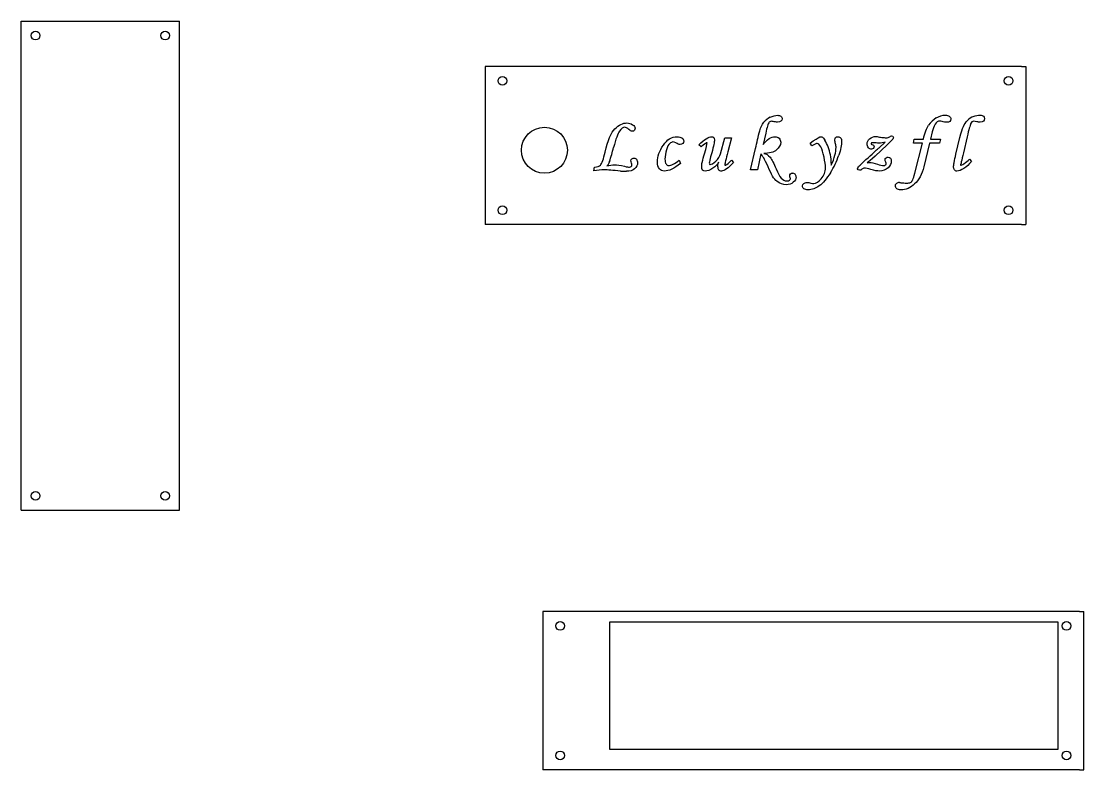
# Model space of a CAD drawing. Header units: millimetres. Extents: x 34 to 5984, y -3597 to 314.
# Drawn here: x 2716.3 to 3085.6, y -3108.4 to -2848.1 of the extents above; entities that cross this region are included whole.
import ezdxf

# ---------------------------------------------------------------- set-up
doc = ezdxf.new("R2010")
doc.units = ezdxf.units.MM

msp = doc.modelspace()

# ---------------------------------------------------------------- linework, layer by layer
for p, q in [((2716.259, -3018.094), (2716.259, -2848.094)), ((2716.259, -2848.094), (2771.259, -2848.094)), ((2771.259, -3018.094), (2771.259, -2848.094)), ((2879.011, -2863.825), (2877.511, -2863.825)), ((2877.511, -2863.825), (2877.511, -2918.825)), ((3064.011, -2863.825), (2879.011, -2863.825)), ((3064.011, -2863.825), (3065.511, -2863.825)), ((3065.511, -2863.825), (3065.511, -2918.825)), ((2879.011, -2918.825), (2877.511, -2918.825)), ((3064.011, -2918.825), (2879.011, -2918.825)), ((3064.011, -2918.825), (3065.511, -2918.825)), ((2716.259, -3018.094), (2771.259, -3018.094)), ((2899.125, -3053.359), (2897.625, -3053.359)), ((2897.625, -3053.359), (2897.625, -3108.359)), ((3084.125, -3053.359), (2899.125, -3053.359)), ((3084.125, -3053.359), (3085.625, -3053.359)), ((3085.625, -3108.359), (3085.625, -3053.359)), ((2899.125, -3108.359), (2897.625, -3108.359)), ((3084.125, -3108.359), (2899.125, -3108.359)), ((3084.125, -3108.359), (3085.625, -3108.359))]:
    msp.add_line(p, q)
at = {"color": 242, "true_color": 0xcd2027}
for p, q in [((2920.875, -3056.909), (3076.625, -3056.909)), ((2920.875, -3101.359), (2920.875, -3056.909)), ((3076.625, -3056.909), (3076.625, -3101.359)), ((3076.625, -3101.359), (2920.875, -3101.359))]:
    msp.add_line(p, q, dxfattribs=at)
at = {"color": 1, "lineweight": 25}
for points in [[(2973.387, -2894.151), (2972.206, -2899.781), (2969.773, -2899.781), (2971.511, -2892.345, -0.0031204), (2972.97, -2886.16)], [(2997.849, -2897.487, 0.0498004), (2997.571, -2894.568, 0.038632), (2996.737, -2891.719, 0.0472897), (2995.625, -2889.495)], [(3014.528, -2892.067), (3016.613, -2890.121, -0.0784466), (3014.458, -2890.468)], [(3040.519, -2897.279, -0.0108159), (3041.214, -2894.36), (3042.604, -2888.522)], [(3043.994, -2897.626, 0.0230032), (3045.87, -2896.097), (3046.634, -2896.862)], [(2985.618, -2902.282, 0.1653257), (2985.271, -2901.24, 0.2044553), (2984.437, -2900.892)]]:
    msp.add_lwpolyline(points, format="xyb", dxfattribs=at)
for points in [[(2975.055, -2887.063), (2974.152, -2890.955)], [(3032.944, -2886.577), (3032.319, -2889.078), (3035.793, -2889.078), (3035.515, -2890.538), (3032.041, -2890.538), (3030.025, -2898.738)], [(3045.106, -2888.244), (3043.785, -2893.804)], [(2952.678, -2891.719), (2951.774, -2891.024)], [(2959.349, -2894.151), (2960.809, -2888.592), (2963.171, -2888.592), (2961.921, -2893.457)], [(2991.108, -2891.441), (2990.483, -2890.468), (2991.595, -2889.704)], [(3019.254, -2889.078), (3017.238, -2891.094), (3013.138, -2894.985)], [(3026.898, -2900.962), (3029.608, -2890.538), (3026.481, -2890.538), (3026.689, -2889.078), (3029.886, -2889.078)], [(2915.359, -2900.058), (2915.568, -2898.877)], [(2945.033, -2896.445), (2945.45, -2897.557)], [(2963.171, -2896.445), (2963.866, -2897.209)]]:
    msp.add_lwpolyline(points, dxfattribs=at)
at = {"color": 1}
for centre, radius in [((2721.259, -2853.094), 1.5), ((2766.259, -2853.094), 1.5), ((2883.511, -2868.825), 1.5), ((3059.511, -2868.825), 1.5), ((2898.132, -2892.937), 8), ((2883.511, -2913.825), 1.5), ((3059.511, -2913.825), 1.5), ((2721.259, -3013.094), 1.5), ((2766.259, -3013.094), 1.5), ((2903.625, -3058.359), 1.5), ((3079.625, -3058.359), 1.5), ((2903.625, -3103.359), 1.5), ((3079.625, -3103.359), 1.5)]:
    msp.add_circle(centre, radius, dxfattribs=at)
at = {"color": 1, "lineweight": 25}
for centre, radius, start, end in [((2979.407, -2887.288), 6.469, 115.19192, 141.27573), ((3038.544, -2888.8), 8.244, 120.70659, 146.19711), ((3049.722, -2887.177), 6.441, 112.47388, 134.90625), ((3021.764, -2834.421), 54.424, 261.99018, 263.75979), ((2847.941, -2873.42), 76.518, 342.16012, 345.94913), ((3012.294, -2899.401), 9.072, 82.89369, 90.37338), ((2457.926, -2760.558), 513.544, 344.56807, 344.92169), ((2968.423, -2882.954), 34.153, 328.59012, 339.87123), ((2960.083, -2898.748), 1.707, 179.6598, 217.21011), ((2926.424, -2874.745), 25.522, 265.74873, 270.43296), ((3021.537, -2905.866), 1.707, 89.65992, 127.21007)]:
    msp.add_arc(centre, radius, start, end, dxfattribs=at)
for points in [[(2976.653, -2881.434), (2977.557, -2881.017), (2978.46, -2880.808), (2979.225, -2880.808)], [(2976.653, -2881.434), (2977.557, -2881.017), (2978.46, -2880.808), (2979.225, -2880.808)], [(2979.225, -2880.808), (2979.711, -2880.808), (2980.059, -2880.878), (2980.337, -2881.156)], [(2979.225, -2880.808), (2979.711, -2880.808), (2980.059, -2880.878), (2980.337, -2881.156)], [(3034.334, -2881.712), (3035.446, -2881.086), (3036.488, -2880.739), (3037.531, -2880.739)], [(3034.334, -2881.712), (3035.446, -2881.086), (3036.488, -2880.739), (3037.531, -2880.739)], [(3037.531, -2880.739), (3038.087, -2880.739), (3038.504, -2880.878), (3038.851, -2881.086)], [(3037.531, -2880.739), (3038.087, -2880.739), (3038.504, -2880.878), (3038.851, -2881.086)], [(3047.26, -2881.225), (3048.024, -2880.947), (3048.789, -2880.739), (3049.623, -2880.739)], [(3047.26, -2881.225), (3048.024, -2880.947), (3048.789, -2880.739), (3049.623, -2880.739)], [(3049.623, -2880.739), (3050.109, -2880.739), (3050.457, -2880.878), (3050.735, -2881.086)], [(3049.623, -2880.739), (3050.109, -2880.739), (3050.457, -2880.878), (3050.735, -2881.086)], [(2922.656, -2885.465), (2924.046, -2884.144), (2925.436, -2883.449), (2926.826, -2883.449)], [(2922.656, -2885.465), (2924.046, -2884.144), (2925.436, -2883.449), (2926.826, -2883.449)], [(2926.826, -2883.449), (2927.59, -2883.449), (2928.216, -2883.658), (2928.772, -2884.075)], [(2926.826, -2883.449), (2927.59, -2883.449), (2928.216, -2883.658), (2928.772, -2884.075)], [(2928.772, -2884.075), (2929.397, -2884.422), (2929.675, -2884.839), (2929.675, -2885.326)], [(2928.772, -2884.075), (2929.397, -2884.422), (2929.675, -2884.839), (2929.675, -2885.326)], [(2972.97, -2886.16), (2973.318, -2884.978), (2973.804, -2884.005), (2974.36, -2883.241)], [(2972.97, -2886.16), (2973.318, -2884.978), (2973.804, -2884.005), (2974.36, -2883.241)], [(2975.68, -2884.561), (2975.472, -2885.187), (2975.264, -2886.021), (2975.055, -2887.063)], [(2975.68, -2884.561), (2975.472, -2885.187), (2975.264, -2886.021), (2975.055, -2887.063)], [(2976.306, -2883.241), (2976.028, -2883.449), (2975.889, -2883.866), (2975.68, -2884.561)], [(2976.306, -2883.241), (2976.028, -2883.449), (2975.889, -2883.866), (2975.68, -2884.561)], [(2977.14, -2882.893), (2976.792, -2882.893), (2976.514, -2882.963), (2976.306, -2883.241)], [(2977.14, -2882.893), (2976.792, -2882.893), (2976.514, -2882.963), (2976.306, -2883.241)], [(2977.626, -2882.963), (2977.418, -2882.893), (2977.279, -2882.893), (2977.14, -2882.893)], [(2977.626, -2882.963), (2977.418, -2882.893), (2977.279, -2882.893), (2977.14, -2882.893)], [(2979.155, -2883.171), (2978.669, -2883.171), (2978.182, -2883.102), (2977.626, -2882.963)], [(2979.155, -2883.171), (2978.669, -2883.171), (2978.182, -2883.102), (2977.626, -2882.963)], [(2980.754, -2882.059), (2980.754, -2882.754), (2980.198, -2883.171), (2979.155, -2883.171)], [(2980.754, -2882.059), (2980.754, -2882.754), (2980.198, -2883.171), (2979.155, -2883.171)], [(2980.337, -2881.156), (2980.615, -2881.364), (2980.754, -2881.642), (2980.754, -2882.059)], [(2980.337, -2881.156), (2980.615, -2881.364), (2980.754, -2881.642), (2980.754, -2882.059)], [(3029.886, -2889.078), (3030.373, -2886.924), (3030.998, -2885.326), (3031.693, -2884.214)], [(3029.886, -2889.078), (3030.373, -2886.924), (3030.998, -2885.326), (3031.693, -2884.214)], [(3033.986, -2883.936), (3033.5, -2884.7), (3033.222, -2885.604), (3032.944, -2886.577)], [(3033.986, -2883.936), (3033.5, -2884.7), (3033.222, -2885.604), (3032.944, -2886.577)], [(3035.585, -2882.824), (3034.959, -2882.824), (3034.403, -2883.171), (3033.986, -2883.936)], [(3035.585, -2882.824), (3034.959, -2882.824), (3034.403, -2883.171), (3033.986, -2883.936)], [(3036.349, -2882.963), (3036.071, -2882.893), (3035.793, -2882.824), (3035.585, -2882.824)], [(3036.349, -2882.963), (3036.071, -2882.893), (3035.793, -2882.824), (3035.585, -2882.824)], [(3038.017, -2883.241), (3037.531, -2883.241), (3036.975, -2883.102), (3036.349, -2882.963)], [(3038.017, -2883.241), (3037.531, -2883.241), (3036.975, -2883.102), (3036.349, -2882.963)], [(3039.407, -2882.059), (3039.407, -2882.824), (3038.921, -2883.241), (3038.017, -2883.241)], [(3039.407, -2882.059), (3039.407, -2882.824), (3038.921, -2883.241), (3038.017, -2883.241)], [(3038.851, -2881.086), (3039.198, -2881.364), (3039.407, -2881.642), (3039.407, -2882.059)], [(3038.851, -2881.086), (3039.198, -2881.364), (3039.407, -2881.642), (3039.407, -2882.059)], [(3042.604, -2888.522), (3043.09, -2886.716), (3043.438, -2885.465), (3043.785, -2884.7)], [(3042.604, -2888.522), (3043.09, -2886.716), (3043.438, -2885.465), (3043.785, -2884.7)], [(3043.785, -2884.7), (3044.133, -2883.936), (3044.55, -2883.241), (3045.175, -2882.615)], [(3043.785, -2884.7), (3044.133, -2883.936), (3044.55, -2883.241), (3045.175, -2882.615)], [(3046.287, -2883.727), (3046.078, -2884.283), (3045.661, -2885.812), (3045.106, -2888.244)], [(3046.287, -2883.727), (3046.078, -2884.283), (3045.661, -2885.812), (3045.106, -2888.244)], [(3047.399, -2882.893), (3046.843, -2882.893), (3046.495, -2883.171), (3046.287, -2883.727)], [(3047.399, -2882.893), (3046.843, -2882.893), (3046.495, -2883.171), (3046.287, -2883.727)], [(3048.441, -2883.032), (3048.024, -2882.963), (3047.677, -2882.893), (3047.399, -2882.893)], [(3048.441, -2883.032), (3048.024, -2882.963), (3047.677, -2882.893), (3047.399, -2882.893)], [(3049.623, -2883.171), (3049.275, -2883.171), (3048.858, -2883.102), (3048.441, -2883.032)], [(3049.623, -2883.171), (3049.275, -2883.171), (3048.858, -2883.102), (3048.441, -2883.032)], [(3051.152, -2881.92), (3051.152, -2882.754), (3050.596, -2883.171), (3049.623, -2883.171)], [(3051.152, -2881.92), (3051.152, -2882.754), (3050.596, -2883.171), (3049.623, -2883.171)], [(3050.735, -2881.086), (3051.013, -2881.295), (3051.152, -2881.573), (3051.152, -2881.92)], [(3050.735, -2881.086), (3051.013, -2881.295), (3051.152, -2881.573), (3051.152, -2881.92)], [(2919.251, -2893.595), (2920.154, -2889.495), (2921.266, -2886.785), (2922.656, -2885.465)], [(2919.251, -2893.595), (2920.154, -2889.495), (2921.266, -2886.785), (2922.656, -2885.465)], [(2924.254, -2886.299), (2923.629, -2887.202), (2922.934, -2889.078), (2922.17, -2891.997)], [(2924.254, -2886.299), (2923.629, -2887.202), (2922.934, -2889.078), (2922.17, -2891.997)], [(2925.992, -2884.978), (2925.436, -2884.978), (2924.88, -2885.395), (2924.254, -2886.299)], [(2925.992, -2884.978), (2925.436, -2884.978), (2924.88, -2885.395), (2924.254, -2886.299)], [(2927.521, -2885.743), (2926.895, -2885.256), (2926.409, -2884.978), (2925.992, -2884.978)], [(2927.521, -2885.743), (2926.895, -2885.256), (2926.409, -2884.978), (2925.992, -2884.978)], [(2928.702, -2886.368), (2928.285, -2886.368), (2927.938, -2886.16), (2927.521, -2885.743)], [(2928.702, -2886.368), (2928.285, -2886.368), (2927.938, -2886.16), (2927.521, -2885.743)], [(2929.397, -2886.021), (2929.189, -2886.229), (2928.98, -2886.368), (2928.702, -2886.368)], [(2929.397, -2886.021), (2929.189, -2886.229), (2928.98, -2886.368), (2928.702, -2886.368)], [(2929.675, -2885.326), (2929.675, -2885.534), (2929.536, -2885.743), (2929.397, -2886.021)], [(2929.675, -2885.326), (2929.675, -2885.534), (2929.536, -2885.743), (2929.397, -2886.021)], [(2939.474, -2891.163), (2940.794, -2889.217), (2942.393, -2888.244), (2944.269, -2888.244)], [(2939.474, -2891.163), (2940.794, -2889.217), (2942.393, -2888.244), (2944.269, -2888.244)], [(2944.269, -2888.244), (2944.964, -2888.244), (2945.52, -2888.383), (2945.937, -2888.661)], [(2944.269, -2888.244), (2944.964, -2888.244), (2945.52, -2888.383), (2945.937, -2888.661)], [(2951.774, -2891.024), (2953.79, -2889.148), (2955.249, -2888.244), (2956.222, -2888.244)], [(2951.774, -2891.024), (2953.79, -2889.148), (2955.249, -2888.244), (2956.222, -2888.244)], [(2956.222, -2888.244), (2956.917, -2888.244), (2957.264, -2888.592), (2957.264, -2889.356)], [(2956.222, -2888.244), (2956.917, -2888.244), (2957.264, -2888.592), (2957.264, -2889.356)], [(2974.152, -2890.955), (2975.541, -2889.148), (2976.931, -2888.244), (2978.321, -2888.244)], [(2974.152, -2890.955), (2975.541, -2889.148), (2976.931, -2888.244), (2978.321, -2888.244)], [(2978.321, -2888.244), (2978.877, -2888.244), (2979.364, -2888.383), (2979.711, -2888.8)], [(2978.321, -2888.244), (2978.877, -2888.244), (2979.364, -2888.383), (2979.711, -2888.8)], [(2991.595, -2889.704), (2992.985, -2888.731), (2993.958, -2888.244), (2994.305, -2888.244)], [(2991.595, -2889.704), (2992.985, -2888.731), (2993.958, -2888.244), (2994.305, -2888.244)], [(2994.305, -2888.244), (2994.514, -2888.244), (2994.722, -2888.314), (2994.861, -2888.453)], [(2994.305, -2888.244), (2994.514, -2888.244), (2994.722, -2888.314), (2994.861, -2888.453)], [(2999.1, -2889.356), (2999.1, -2888.592), (2999.448, -2888.244), (3000.143, -2888.244)], [(2999.1, -2889.356), (2999.1, -2888.592), (2999.448, -2888.244), (3000.143, -2888.244)], [(3000.143, -2888.244), (3000.56, -2888.244), (3000.907, -2888.383), (3001.115, -2888.661)], [(3000.143, -2888.244), (3000.56, -2888.244), (3000.907, -2888.383), (3001.115, -2888.661)], [(3011.192, -2888.939), (3011.818, -2888.453), (3012.513, -2888.175), (3013.347, -2888.175)], [(3011.192, -2888.939), (3011.818, -2888.453), (3012.513, -2888.175), (3013.347, -2888.175)], [(3013.347, -2888.175), (3013.625, -2888.175), (3013.902, -2888.244), (3014.18, -2888.314)], [(3013.347, -2888.175), (3013.625, -2888.175), (3013.902, -2888.244), (3014.18, -2888.314)], [(3017.03, -2888.661), (3017.447, -2888.661), (3017.794, -2888.522), (3018.211, -2888.244)], [(3017.03, -2888.661), (3017.447, -2888.661), (3017.794, -2888.522), (3018.211, -2888.244)], [(3018.211, -2888.244), (3018.35, -2888.105), (3018.559, -2888.036), (3018.837, -2887.966)], [(3018.211, -2888.244), (3018.35, -2888.105), (3018.559, -2888.036), (3018.837, -2887.966)], [(3018.837, -2887.966), (3019.254, -2887.966), (3019.462, -2888.105), (3019.462, -2888.522)], [(3018.837, -2887.966), (3019.254, -2887.966), (3019.462, -2888.105), (3019.462, -2888.522)], [(2937.458, -2897.001), (2937.458, -2895.124), (2938.084, -2893.179), (2939.474, -2891.163)], [(2937.458, -2897.001), (2937.458, -2895.124), (2938.084, -2893.179), (2939.474, -2891.163)], [(2941.698, -2890.607), (2941.281, -2891.024), (2940.864, -2891.719), (2940.586, -2892.831)], [(2941.698, -2890.607), (2941.281, -2891.024), (2940.864, -2891.719), (2940.586, -2892.831)], [(2942.81, -2890.051), (2942.462, -2890.051), (2942.045, -2890.26), (2941.698, -2890.607)], [(2942.81, -2890.051), (2942.462, -2890.051), (2942.045, -2890.26), (2941.698, -2890.607)], [(2943.782, -2890.329), (2943.435, -2890.19), (2943.088, -2890.051), (2942.81, -2890.051)], [(2943.782, -2890.329), (2943.435, -2890.19), (2943.088, -2890.051), (2942.81, -2890.051)], [(2945.311, -2890.955), (2944.894, -2890.955), (2944.408, -2890.746), (2943.782, -2890.329)], [(2945.311, -2890.955), (2944.894, -2890.955), (2944.408, -2890.746), (2943.782, -2890.329)], [(2946.215, -2890.607), (2946.006, -2890.816), (2945.659, -2890.955), (2945.311, -2890.955)], [(2946.215, -2890.607), (2946.006, -2890.816), (2945.659, -2890.955), (2945.311, -2890.955)], [(2945.937, -2888.661), (2946.354, -2888.939), (2946.562, -2889.287), (2946.562, -2889.704)], [(2945.937, -2888.661), (2946.354, -2888.939), (2946.562, -2889.287), (2946.562, -2889.704)], [(2946.562, -2889.704), (2946.562, -2890.051), (2946.423, -2890.399), (2946.215, -2890.607)], [(2946.562, -2889.704), (2946.562, -2890.051), (2946.423, -2890.399), (2946.215, -2890.607)], [(2954.693, -2890.329), (2954.415, -2890.329), (2953.72, -2890.816), (2952.678, -2891.719)], [(2954.693, -2890.329), (2954.415, -2890.329), (2953.72, -2890.816), (2952.678, -2891.719)], [(2953.79, -2894.151), (2954.415, -2892.067), (2954.693, -2890.816), (2954.693, -2890.399)], [(2953.79, -2894.151), (2954.415, -2892.067), (2954.693, -2890.816), (2954.693, -2890.399)], [(2954.693, -2890.399), (2954.693, -2890.329), (2954.693, -2890.329), (2954.693, -2890.329)], [(2954.693, -2890.399), (2954.693, -2890.329), (2954.693, -2890.329), (2954.693, -2890.329)], [(2957.264, -2889.356), (2957.264, -2889.982), (2956.917, -2891.511), (2956.291, -2893.804)], [(2957.264, -2889.356), (2957.264, -2889.982), (2956.917, -2891.511), (2956.291, -2893.804)], [(2980.267, -2890.19), (2980.267, -2891.163), (2979.781, -2891.997), (2978.808, -2892.831)], [(2980.267, -2890.19), (2980.267, -2891.163), (2979.781, -2891.997), (2978.808, -2892.831)], [(2979.711, -2888.8), (2980.059, -2889.148), (2980.267, -2889.634), (2980.267, -2890.19)], [(2979.711, -2888.8), (2980.059, -2889.148), (2980.267, -2889.634), (2980.267, -2890.19)], [(2992.985, -2890.607), (2992.637, -2890.607), (2992.012, -2890.885), (2991.108, -2891.441)], [(2992.985, -2890.607), (2992.637, -2890.607), (2992.012, -2890.885), (2991.108, -2891.441)], [(2994.236, -2891.789), (2993.749, -2890.955), (2993.332, -2890.607), (2992.985, -2890.607)], [(2994.236, -2891.789), (2993.749, -2890.955), (2993.332, -2890.607), (2992.985, -2890.607)], [(2995.347, -2895.333), (2995, -2893.804), (2994.652, -2892.623), (2994.236, -2891.789)], [(2995.347, -2895.333), (2995, -2893.804), (2994.652, -2892.623), (2994.236, -2891.789)], [(2994.861, -2888.453), (2994.93, -2888.522), (2995.208, -2888.87), (2995.625, -2889.495)], [(2994.861, -2888.453), (2994.93, -2888.522), (2995.208, -2888.87), (2995.625, -2889.495)], [(2997.849, -2898.182), (2998.961, -2895.611), (2999.517, -2893.526), (2999.517, -2891.997)], [(2997.849, -2898.182), (2998.961, -2895.611), (2999.517, -2893.526), (2999.517, -2891.997)], [(2999.309, -2890.746), (2999.17, -2890.19), (2999.1, -2889.773), (2999.1, -2889.356)], [(2999.309, -2890.746), (2999.17, -2890.19), (2999.1, -2889.773), (2999.1, -2889.356)], [(2999.517, -2891.997), (2999.517, -2891.65), (2999.448, -2891.233), (2999.309, -2890.746)], [(2999.517, -2891.997), (2999.517, -2891.65), (2999.448, -2891.233), (2999.309, -2890.746)], [(3001.463, -2889.843), (3001.463, -2891.163), (3001.115, -2892.762), (3000.49, -2894.707)], [(3001.463, -2889.843), (3001.463, -2891.163), (3001.115, -2892.762), (3000.49, -2894.707)], [(3001.115, -2888.661), (3001.324, -2888.939), (3001.463, -2889.356), (3001.463, -2889.843)], [(3001.115, -2888.661), (3001.324, -2888.939), (3001.463, -2889.356), (3001.463, -2889.843)], [(3010.289, -2890.746), (3010.289, -2890.051), (3010.636, -2889.426), (3011.192, -2888.939)], [(3010.289, -2890.746), (3010.289, -2890.051), (3010.636, -2889.426), (3011.192, -2888.939)], [(3010.775, -2892.067), (3010.497, -2891.719), (3010.289, -2891.233), (3010.289, -2890.746)], [(3010.775, -2892.067), (3010.497, -2891.719), (3010.289, -2891.233), (3010.289, -2890.746)], [(3010.636, -2895.541), (3012.652, -2893.665), (3013.972, -2892.484), (3014.528, -2892.067)], [(3010.636, -2895.541), (3012.652, -2893.665), (3013.972, -2892.484), (3014.528, -2892.067)], [(3011.887, -2892.553), (3011.47, -2892.553), (3011.123, -2892.414), (3010.775, -2892.067)], [(3011.887, -2892.553), (3011.47, -2892.553), (3011.123, -2892.414), (3010.775, -2892.067)], [(3012.235, -2890.329), (3011.887, -2890.329), (3011.679, -2890.399), (3011.679, -2890.677)], [(3012.235, -2890.329), (3011.887, -2890.329), (3011.679, -2890.399), (3011.679, -2890.677)], [(3011.679, -2890.677), (3011.679, -2890.816), (3011.748, -2890.955), (3011.957, -2890.955)], [(3011.679, -2890.677), (3011.679, -2890.816), (3011.748, -2890.955), (3011.957, -2890.955)], [(3011.957, -2890.955), (3012.513, -2891.024), (3012.721, -2891.233), (3012.721, -2891.719)], [(3011.957, -2890.955), (3012.513, -2891.024), (3012.721, -2891.233), (3012.721, -2891.719)], [(3012.721, -2891.719), (3012.721, -2891.928), (3012.652, -2892.136), (3012.513, -2892.345)], [(3012.721, -2891.719), (3012.721, -2891.928), (3012.652, -2892.136), (3012.513, -2892.345)], [(3014.458, -2890.468), (3014.111, -2890.468), (3013.763, -2890.468), (3013.416, -2890.399)], [(3014.458, -2890.468), (3014.111, -2890.468), (3013.763, -2890.468), (3013.416, -2890.399)], [(3015.848, -2888.522), (3016.474, -2888.592), (3016.891, -2888.661), (3017.03, -2888.661)], [(3015.848, -2888.522), (3016.474, -2888.592), (3016.891, -2888.661), (3017.03, -2888.661)], [(3019.462, -2888.522), (3019.462, -2888.661), (3019.393, -2888.8), (3019.254, -2889.078)], [(3019.462, -2888.522), (3019.462, -2888.661), (3019.393, -2888.8), (3019.254, -2889.078)], [(2918.417, -2896.514), (2918.695, -2895.75), (2918.973, -2894.707), (2919.251, -2893.595)], [(2918.417, -2896.514), (2918.695, -2895.75), (2918.973, -2894.707), (2919.251, -2893.595)], [(2928.563, -2895.889), (2928.841, -2895.75), (2929.05, -2895.68), (2929.258, -2895.68)], [(2928.563, -2895.889), (2928.841, -2895.75), (2929.05, -2895.68), (2929.258, -2895.68)], [(2929.258, -2895.68), (2929.606, -2895.68), (2929.953, -2895.819), (2930.162, -2896.097)], [(2929.258, -2895.68), (2929.606, -2895.68), (2929.953, -2895.819), (2930.162, -2896.097)], [(2940.586, -2892.831), (2940.238, -2893.943), (2940.03, -2894.985), (2940.03, -2896.028)], [(2940.586, -2892.831), (2940.238, -2893.943), (2940.03, -2894.985), (2940.03, -2896.028)], [(2956.291, -2893.804), (2955.736, -2896.028), (2955.458, -2897.279), (2955.458, -2897.487)], [(2956.291, -2893.804), (2955.736, -2896.028), (2955.458, -2897.279), (2955.458, -2897.487)], [(2957.681, -2896.723), (2958.515, -2895.958), (2959.071, -2895.055), (2959.349, -2894.151)], [(2957.681, -2896.723), (2958.515, -2895.958), (2959.071, -2895.055), (2959.349, -2894.151)], [(2961.921, -2893.457), (2961.226, -2896.167), (2960.878, -2897.626), (2960.878, -2897.904)], [(2961.921, -2893.457), (2961.226, -2896.167), (2960.878, -2897.626), (2960.878, -2897.904)], [(2974.36, -2895.611), (2974.013, -2895.055), (2973.735, -2894.568), (2973.387, -2894.151)], [(2974.36, -2895.611), (2974.013, -2895.055), (2973.735, -2894.568), (2973.387, -2894.151)], [(2978.808, -2892.831), (2977.835, -2893.665), (2976.306, -2894.082), (2974.36, -2894.082)], [(2978.808, -2892.831), (2977.835, -2893.665), (2976.306, -2894.082), (2974.36, -2894.082)], [(2974.36, -2894.082), (2975.194, -2894.151), (2975.958, -2894.568), (2976.584, -2895.402)], [(2974.36, -2894.082), (2975.194, -2894.151), (2975.958, -2894.568), (2976.584, -2895.402)], [(2975.889, -2898.738), (2975.194, -2897.209), (2974.708, -2896.167), (2974.36, -2895.611)], [(2975.889, -2898.738), (2975.194, -2897.209), (2974.708, -2896.167), (2974.36, -2895.611)], [(2976.584, -2895.402), (2977.209, -2896.236), (2977.904, -2897.557), (2978.669, -2899.364)], [(2976.584, -2895.402), (2977.209, -2896.236), (2977.904, -2897.557), (2978.669, -2899.364)], [(2995.834, -2899.016), (2995.834, -2898.113), (2995.625, -2896.862), (2995.347, -2895.333)], [(2995.834, -2899.016), (2995.834, -2898.113), (2995.625, -2896.862), (2995.347, -2895.333)], [(3007.301, -2898.738), (3007.439, -2898.46), (3008.551, -2897.418), (3010.636, -2895.541)], [(3007.301, -2898.738), (3007.439, -2898.46), (3008.551, -2897.418), (3010.636, -2895.541)], [(3013.138, -2894.985), (3011.748, -2896.306), (3010.775, -2897.07), (3010.289, -2897.279)], [(3013.138, -2894.985), (3011.748, -2896.306), (3010.775, -2897.07), (3010.289, -2897.279)], [(3012.513, -2892.345), (3012.304, -2892.484), (3012.096, -2892.553), (3011.887, -2892.553)], [(3012.513, -2892.345), (3012.304, -2892.484), (3012.096, -2892.553), (3011.887, -2892.553)], [(3016.543, -2896.306), (3016.543, -2895.958), (3016.682, -2895.75), (3016.891, -2895.541)], [(3016.543, -2896.306), (3016.543, -2895.958), (3016.682, -2895.75), (3016.891, -2895.541)], [(3016.891, -2895.541), (3017.099, -2895.402), (3017.377, -2895.333), (3017.655, -2895.333)], [(3016.891, -2895.541), (3017.099, -2895.402), (3017.377, -2895.333), (3017.655, -2895.333)], [(3017.655, -2895.333), (3018.003, -2895.333), (3018.211, -2895.472), (3018.42, -2895.75)], [(3017.655, -2895.333), (3018.003, -2895.333), (3018.211, -2895.472), (3018.42, -2895.75)], [(3018.42, -2895.75), (3018.628, -2896.028), (3018.698, -2896.375), (3018.698, -2896.723)], [(3018.42, -2895.75), (3018.628, -2896.028), (3018.698, -2896.375), (3018.698, -2896.723)], [(3043.785, -2893.804), (3043.16, -2896.584), (3042.812, -2897.974), (3042.812, -2898.043)], [(3043.785, -2893.804), (3043.16, -2896.584), (3042.812, -2897.974), (3042.812, -2898.043)], [(2915.568, -2898.877), (2916.61, -2898.669), (2917.305, -2898.46), (2917.583, -2898.182)], [(2915.568, -2898.877), (2916.61, -2898.669), (2917.305, -2898.46), (2917.583, -2898.182)], [(2917.583, -2898.182), (2917.861, -2897.904), (2918.208, -2897.348), (2918.417, -2896.514)], [(2917.583, -2898.182), (2917.861, -2897.904), (2918.208, -2897.348), (2918.417, -2896.514)], [(2920.78, -2896.862), (2920.502, -2897.765), (2920.154, -2898.252), (2919.807, -2898.391)], [(2920.78, -2896.862), (2920.502, -2897.765), (2920.154, -2898.252), (2919.807, -2898.391)], [(2919.807, -2898.391), (2920.849, -2898.182), (2921.753, -2898.043), (2922.517, -2898.043)], [(2919.807, -2898.391), (2920.849, -2898.182), (2921.753, -2898.043), (2922.517, -2898.043)], [(2922.517, -2898.043), (2923.351, -2898.043), (2924.463, -2898.182), (2925.922, -2898.53)], [(2922.517, -2898.043), (2923.351, -2898.043), (2924.463, -2898.182), (2925.922, -2898.53)], [(2925.922, -2898.53), (2926.756, -2898.738), (2927.312, -2898.808), (2927.66, -2898.808)], [(2925.922, -2898.53), (2926.756, -2898.738), (2927.312, -2898.808), (2927.66, -2898.808)], [(2929.467, -2899.364), (2928.841, -2899.989), (2927.868, -2900.267), (2926.617, -2900.267)], [(2929.467, -2899.364), (2928.841, -2899.989), (2927.868, -2900.267), (2926.617, -2900.267)], [(2927.66, -2898.808), (2927.938, -2898.808), (2928.146, -2898.738), (2928.285, -2898.599)], [(2927.66, -2898.808), (2927.938, -2898.808), (2928.146, -2898.738), (2928.285, -2898.599)], [(2928.216, -2896.653), (2928.216, -2896.306), (2928.355, -2896.028), (2928.563, -2895.889)], [(2928.216, -2896.653), (2928.216, -2896.306), (2928.355, -2896.028), (2928.563, -2895.889)], [(2928.424, -2897.487), (2928.285, -2897.14), (2928.216, -2896.862), (2928.216, -2896.653)], [(2928.424, -2897.487), (2928.285, -2897.14), (2928.216, -2896.862), (2928.216, -2896.653)], [(2928.285, -2898.599), (2928.494, -2898.391), (2928.563, -2898.252), (2928.563, -2898.043)], [(2928.285, -2898.599), (2928.494, -2898.391), (2928.563, -2898.252), (2928.563, -2898.043)], [(2928.563, -2898.043), (2928.563, -2897.904), (2928.494, -2897.696), (2928.424, -2897.487)], [(2928.563, -2898.043), (2928.563, -2897.904), (2928.494, -2897.696), (2928.424, -2897.487)], [(2930.509, -2897.279), (2930.509, -2898.043), (2930.162, -2898.808), (2929.467, -2899.364)], [(2930.509, -2897.279), (2930.509, -2898.043), (2930.162, -2898.808), (2929.467, -2899.364)], [(2930.162, -2896.097), (2930.37, -2896.445), (2930.509, -2896.792), (2930.509, -2897.279)], [(2930.162, -2896.097), (2930.37, -2896.445), (2930.509, -2896.792), (2930.509, -2897.279)], [(2938.084, -2899.364), (2937.667, -2898.808), (2937.458, -2898.043), (2937.458, -2897.001)], [(2938.084, -2899.364), (2937.667, -2898.808), (2937.458, -2898.043), (2937.458, -2897.001)], [(2939.891, -2900.197), (2939.126, -2900.197), (2938.501, -2899.92), (2938.084, -2899.364)], [(2939.891, -2900.197), (2939.126, -2900.197), (2938.501, -2899.92), (2938.084, -2899.364)], [(2945.45, -2897.557), (2943.227, -2899.294), (2941.42, -2900.197), (2939.891, -2900.197)], [(2945.45, -2897.557), (2943.227, -2899.294), (2941.42, -2900.197), (2939.891, -2900.197)], [(2940.03, -2896.028), (2940.03, -2896.792), (2940.169, -2897.348), (2940.447, -2897.696)], [(2940.03, -2896.028), (2940.03, -2896.792), (2940.169, -2897.348), (2940.447, -2897.696)], [(2940.447, -2897.696), (2940.655, -2898.043), (2940.933, -2898.252), (2941.281, -2898.252)], [(2940.447, -2897.696), (2940.655, -2898.043), (2940.933, -2898.252), (2941.281, -2898.252)], [(2941.281, -2898.252), (2942.184, -2898.252), (2943.435, -2897.626), (2945.033, -2896.445)], [(2941.281, -2898.252), (2942.184, -2898.252), (2943.435, -2897.626), (2945.033, -2896.445)], [(2952.817, -2898.669), (2952.817, -2898.182), (2952.886, -2897.696), (2952.956, -2897.209)], [(2952.817, -2898.669), (2952.817, -2898.182), (2952.886, -2897.696), (2952.956, -2897.209)], [(2954.068, -2900.197), (2953.234, -2900.197), (2952.817, -2899.711), (2952.817, -2898.669)], [(2954.068, -2900.197), (2953.234, -2900.197), (2952.817, -2899.711), (2952.817, -2898.669)], [(2956.708, -2899.155), (2955.666, -2899.85), (2954.763, -2900.197), (2954.068, -2900.197)], [(2956.708, -2899.155), (2955.666, -2899.85), (2954.763, -2900.197), (2954.068, -2900.197)], [(2955.458, -2897.487), (2955.458, -2897.626), (2955.458, -2897.696), (2955.527, -2897.835)], [(2955.458, -2897.487), (2955.458, -2897.626), (2955.458, -2897.696), (2955.527, -2897.835)], [(2955.527, -2897.835), (2955.597, -2897.904), (2955.666, -2897.904), (2955.736, -2897.904)], [(2955.527, -2897.835), (2955.597, -2897.904), (2955.666, -2897.904), (2955.736, -2897.904)], [(2955.736, -2897.904), (2956.222, -2897.904), (2956.847, -2897.557), (2957.681, -2896.723)], [(2955.736, -2897.904), (2956.222, -2897.904), (2956.847, -2897.557), (2957.681, -2896.723)], [(2958.654, -2897.14), (2958.376, -2897.835), (2957.751, -2898.53), (2956.708, -2899.155)], [(2958.654, -2897.14), (2958.376, -2897.835), (2957.751, -2898.53), (2956.708, -2899.155)], [(2958.376, -2898.738), (2958.376, -2898.182), (2958.515, -2897.696), (2958.654, -2897.14)], [(2958.376, -2898.738), (2958.376, -2898.182), (2958.515, -2897.696), (2958.654, -2897.14)], [(2963.866, -2897.209), (2961.99, -2899.225), (2960.6, -2900.197), (2959.697, -2900.197)], [(2963.866, -2897.209), (2961.99, -2899.225), (2960.6, -2900.197), (2959.697, -2900.197)], [(2960.878, -2897.904), (2960.878, -2898.113), (2960.878, -2898.182), (2961.017, -2898.182)], [(2960.878, -2897.904), (2960.878, -2898.113), (2960.878, -2898.182), (2961.017, -2898.182)], [(2961.017, -2898.182), (2961.087, -2898.182), (2961.226, -2898.113), (2961.365, -2898.043)], [(2961.017, -2898.182), (2961.087, -2898.182), (2961.226, -2898.113), (2961.365, -2898.043)], [(2961.365, -2898.043), (2961.573, -2897.904), (2962.129, -2897.348), (2963.171, -2896.445)], [(2961.365, -2898.043), (2961.573, -2897.904), (2962.129, -2897.348), (2963.171, -2896.445)], [(2978.947, -2903.742), (2977.974, -2902.977), (2976.931, -2901.309), (2975.889, -2898.738)], [(2978.947, -2903.742), (2977.974, -2902.977), (2976.931, -2901.309), (2975.889, -2898.738)], [(2978.669, -2899.364), (2979.294, -2900.892), (2979.85, -2902.004), (2980.476, -2902.63)], [(2978.669, -2899.364), (2979.294, -2900.892), (2979.85, -2902.004), (2980.476, -2902.63)], [(2994.375, -2902.838), (2995.347, -2901.726), (2995.834, -2900.475), (2995.834, -2899.016)], [(2994.375, -2902.838), (2995.347, -2901.726), (2995.834, -2900.475), (2995.834, -2899.016)], [(2997.849, -2897.487), (2997.849, -2897.835), (2997.849, -2898.043), (2997.849, -2898.182)], [(2997.849, -2897.487), (2997.849, -2897.835), (2997.849, -2898.043), (2997.849, -2898.182)], [(3006.953, -2899.433), (3006.953, -2899.225), (3007.092, -2899.016), (3007.301, -2898.738)], [(3006.953, -2899.433), (3006.953, -2899.225), (3007.092, -2899.016), (3007.301, -2898.738)], [(3007.717, -2899.92), (3007.231, -2899.92), (3006.953, -2899.781), (3006.953, -2899.433)], [(3007.717, -2899.92), (3007.231, -2899.92), (3006.953, -2899.781), (3006.953, -2899.433)], [(3009.385, -2899.155), (3009.107, -2899.155), (3008.829, -2899.294), (3008.482, -2899.572)], [(3009.385, -2899.155), (3009.107, -2899.155), (3008.829, -2899.294), (3008.482, -2899.572)], [(3011.609, -2899.642), (3010.636, -2899.294), (3009.872, -2899.155), (3009.385, -2899.155)], [(3011.609, -2899.642), (3010.636, -2899.294), (3009.872, -2899.155), (3009.385, -2899.155)], [(3010.289, -2897.279), (3010.567, -2897.209), (3010.914, -2897.209), (3011.192, -2897.209)], [(3010.289, -2897.279), (3010.567, -2897.209), (3010.914, -2897.209), (3011.192, -2897.209)], [(3011.192, -2897.209), (3011.818, -2897.209), (3012.721, -2897.418), (3013.902, -2897.765)], [(3011.192, -2897.209), (3011.818, -2897.209), (3012.721, -2897.418), (3013.902, -2897.765)], [(3013.902, -2897.765), (3014.806, -2898.113), (3015.57, -2898.252), (3016.057, -2898.252)], [(3013.902, -2897.765), (3014.806, -2898.113), (3015.57, -2898.252), (3016.057, -2898.252)], [(3017.586, -2899.086), (3016.821, -2899.85), (3015.848, -2900.197), (3014.528, -2900.197)], [(3017.586, -2899.086), (3016.821, -2899.85), (3015.848, -2900.197), (3014.528, -2900.197)], [(3016.057, -2898.252), (3016.404, -2898.252), (3016.613, -2898.182), (3016.752, -2898.043)], [(3016.057, -2898.252), (3016.404, -2898.252), (3016.613, -2898.182), (3016.752, -2898.043)], [(3016.821, -2897.14), (3016.682, -2896.792), (3016.543, -2896.514), (3016.543, -2896.306)], [(3016.821, -2897.14), (3016.682, -2896.792), (3016.543, -2896.514), (3016.543, -2896.306)], [(3016.752, -2898.043), (3016.891, -2897.904), (3016.96, -2897.835), (3016.96, -2897.696)], [(3016.752, -2898.043), (3016.891, -2897.904), (3016.96, -2897.835), (3016.96, -2897.696)], [(3016.96, -2897.696), (3016.96, -2897.557), (3016.891, -2897.348), (3016.821, -2897.14)], [(3016.96, -2897.696), (3016.96, -2897.557), (3016.891, -2897.348), (3016.821, -2897.14)], [(3018.698, -2896.723), (3018.698, -2897.557), (3018.35, -2898.321), (3017.586, -2899.086)], [(3018.698, -2896.723), (3018.698, -2897.557), (3018.35, -2898.321), (3017.586, -2899.086)], [(3030.025, -2898.738), (3029.33, -2901.309), (3028.288, -2903.325), (3026.828, -2904.645)], [(3030.025, -2898.738), (3029.33, -2901.309), (3028.288, -2903.325), (3026.828, -2904.645)], [(3040.38, -2898.738), (3040.38, -2898.391), (3040.449, -2897.904), (3040.519, -2897.279)], [(3040.38, -2898.738), (3040.38, -2898.391), (3040.449, -2897.904), (3040.519, -2897.279)], [(3040.658, -2899.711), (3040.449, -2899.433), (3040.38, -2899.086), (3040.38, -2898.738)], [(3040.658, -2899.711), (3040.449, -2899.433), (3040.38, -2899.086), (3040.38, -2898.738)], [(3043.924, -2899.294), (3043.021, -2899.85), (3042.256, -2900.197), (3041.561, -2900.197)], [(3043.924, -2899.294), (3043.021, -2899.85), (3042.256, -2900.197), (3041.561, -2900.197)], [(3042.812, -2898.043), (3042.812, -2898.182), (3042.812, -2898.182), (3042.882, -2898.182)], [(3042.812, -2898.043), (3042.812, -2898.182), (3042.812, -2898.182), (3042.882, -2898.182)], [(3042.882, -2898.182), (3043.021, -2898.182), (3043.438, -2898.043), (3043.994, -2897.626)], [(3042.882, -2898.182), (3043.021, -2898.182), (3043.438, -2898.043), (3043.994, -2897.626)], [(3046.634, -2896.862), (3045.731, -2897.835), (3044.828, -2898.669), (3043.924, -2899.294)], [(3046.634, -2896.862), (3045.731, -2897.835), (3044.828, -2898.669), (3043.924, -2899.294)], [(2919.042, -2899.781), (2917.722, -2899.781), (2916.471, -2899.92), (2915.359, -2900.058)], [(2919.042, -2899.781), (2917.722, -2899.781), (2916.471, -2899.92), (2915.359, -2900.058)], [(2924.532, -2900.197), (2921.961, -2899.92), (2920.085, -2899.781), (2919.042, -2899.781)], [(2924.532, -2900.197), (2921.961, -2899.92), (2920.085, -2899.781), (2919.042, -2899.781)], [(2959.697, -2900.197), (2959.28, -2900.197), (2959.002, -2900.058), (2958.724, -2899.781)], [(2959.697, -2900.197), (2959.28, -2900.197), (2959.002, -2900.058), (2958.724, -2899.781)], [(2980.476, -2902.63), (2981.032, -2903.255), (2981.657, -2903.603), (2982.421, -2903.603)], [(2980.476, -2902.63), (2981.032, -2903.255), (2981.657, -2903.603), (2982.421, -2903.603)], [(2983.325, -2903.394), (2983.533, -2903.255), (2983.672, -2903.116), (2983.672, -2902.908)], [(2983.325, -2903.394), (2983.533, -2903.255), (2983.672, -2903.116), (2983.672, -2902.908)], [(2983.394, -2901.935), (2983.394, -2901.657), (2983.464, -2901.379), (2983.672, -2901.17)], [(2983.394, -2901.935), (2983.394, -2901.657), (2983.464, -2901.379), (2983.672, -2901.17)], [(2983.533, -2902.56), (2983.464, -2902.352), (2983.394, -2902.143), (2983.394, -2901.935)], [(2983.533, -2902.56), (2983.464, -2902.352), (2983.394, -2902.143), (2983.394, -2901.935)], [(2983.672, -2902.908), (2983.672, -2902.838), (2983.603, -2902.699), (2983.533, -2902.56)], [(2983.672, -2902.908), (2983.672, -2902.838), (2983.603, -2902.699), (2983.533, -2902.56)], [(2983.672, -2901.17), (2983.881, -2900.962), (2984.159, -2900.892), (2984.437, -2900.892)], [(2983.672, -2901.17), (2983.881, -2900.962), (2984.159, -2900.892), (2984.437, -2900.892)], [(2985.618, -2902.282), (2985.618, -2902.977), (2985.271, -2903.533), (2984.645, -2904.089)], [(2985.618, -2902.282), (2985.618, -2902.977), (2985.271, -2903.533), (2984.645, -2904.089)], [(2991.803, -2904.506), (2992.568, -2904.506), (2993.402, -2903.95), (2994.375, -2902.838)], [(2991.803, -2904.506), (2992.568, -2904.506), (2993.402, -2903.95), (2994.375, -2902.838)], [(2997.571, -2900.753), (2996.251, -2902.838), (2995, -2904.367), (2993.68, -2905.34)], [(2997.571, -2900.753), (2996.251, -2902.838), (2995, -2904.367), (2993.68, -2905.34)], [(3008.482, -2899.572), (3008.204, -2899.781), (3007.995, -2899.92), (3007.717, -2899.92)], [(3008.482, -2899.572), (3008.204, -2899.781), (3007.995, -2899.92), (3007.717, -2899.92)], [(3014.528, -2900.197), (3013.902, -2900.197), (3012.93, -2899.989), (3011.609, -2899.642)], [(3014.528, -2900.197), (3013.902, -2900.197), (3012.93, -2899.989), (3011.609, -2899.642)], [(3025.369, -2904.159), (3025.717, -2904.02), (3025.925, -2903.672), (3026.203, -2903.186)], [(3025.369, -2904.159), (3025.717, -2904.02), (3025.925, -2903.672), (3026.203, -2903.186)], [(3026.203, -2903.186), (3026.411, -2902.769), (3026.62, -2902.004), (3026.898, -2900.962)], [(3026.203, -2903.186), (3026.411, -2902.769), (3026.62, -2902.004), (3026.898, -2900.962)], [(3041.561, -2900.197), (3041.214, -2900.197), (3040.866, -2900.058), (3040.658, -2899.711)], [(3041.561, -2900.197), (3041.214, -2900.197), (3040.866, -2900.058), (3040.658, -2899.711)], [(2982.213, -2904.923), (2981.032, -2904.923), (2979.92, -2904.506), (2978.947, -2903.742)], [(2982.213, -2904.923), (2981.032, -2904.923), (2979.92, -2904.506), (2978.947, -2903.742)], [(2984.645, -2904.089), (2984.02, -2904.645), (2983.186, -2904.923), (2982.213, -2904.923)], [(2984.645, -2904.089), (2984.02, -2904.645), (2983.186, -2904.923), (2982.213, -2904.923)], [(2982.421, -2903.603), (2982.838, -2903.603), (2983.116, -2903.533), (2983.325, -2903.394)], [(2982.421, -2903.603), (2982.838, -2903.603), (2983.116, -2903.533), (2983.325, -2903.394)], [(2987.842, -2905.34), (2987.842, -2904.993), (2987.981, -2904.715), (2988.259, -2904.506)], [(2987.842, -2905.34), (2987.842, -2904.993), (2987.981, -2904.715), (2988.259, -2904.506)], [(2988.328, -2906.313), (2987.981, -2906.035), (2987.842, -2905.757), (2987.842, -2905.34)], [(2988.328, -2906.313), (2987.981, -2906.035), (2987.842, -2905.757), (2987.842, -2905.34)], [(2988.259, -2904.506), (2988.537, -2904.298), (2988.954, -2904.159), (2989.44, -2904.159)], [(2988.259, -2904.506), (2988.537, -2904.298), (2988.954, -2904.159), (2989.44, -2904.159)], [(2989.857, -2906.73), (2989.232, -2906.73), (2988.676, -2906.591), (2988.328, -2906.313)], [(2989.857, -2906.73), (2989.232, -2906.73), (2988.676, -2906.591), (2988.328, -2906.313)], [(2989.44, -2904.159), (2989.788, -2904.159), (2990.274, -2904.228), (2990.761, -2904.367)], [(2989.44, -2904.159), (2989.788, -2904.159), (2990.274, -2904.228), (2990.761, -2904.367)], [(2993.68, -2905.34), (2992.429, -2906.244), (2991.108, -2906.73), (2989.857, -2906.73)], [(2993.68, -2905.34), (2992.429, -2906.244), (2991.108, -2906.73), (2989.857, -2906.73)], [(2990.761, -2904.367), (2991.178, -2904.437), (2991.456, -2904.506), (2991.803, -2904.506)], [(2990.761, -2904.367), (2991.178, -2904.437), (2991.456, -2904.506), (2991.803, -2904.506)], [(3020.157, -2905.271), (3020.157, -2904.993), (3020.226, -2904.715), (3020.504, -2904.506)], [(3020.157, -2905.271), (3020.157, -2904.993), (3020.226, -2904.715), (3020.504, -2904.506)], [(3020.643, -2906.313), (3020.296, -2906.105), (3020.157, -2905.757), (3020.157, -2905.271)], [(3020.643, -2906.313), (3020.296, -2906.105), (3020.157, -2905.757), (3020.157, -2905.271)], [(3022.033, -2906.73), (3021.477, -2906.73), (3020.991, -2906.591), (3020.643, -2906.313)], [(3022.033, -2906.73), (3021.477, -2906.73), (3020.991, -2906.591), (3020.643, -2906.313)], [(3021.547, -2904.159), (3021.686, -2904.159), (3021.825, -2904.159), (3022.033, -2904.228)], [(3021.547, -2904.159), (3021.686, -2904.159), (3021.825, -2904.159), (3022.033, -2904.228)], [(3022.033, -2904.228), (3022.659, -2904.298), (3023.354, -2904.367), (3024.118, -2904.367)], [(3022.033, -2904.228), (3022.659, -2904.298), (3023.354, -2904.367), (3024.118, -2904.367)], [(3026.828, -2904.645), (3025.369, -2906.035), (3023.771, -2906.73), (3022.033, -2906.73)], [(3026.828, -2904.645), (3025.369, -2906.035), (3023.771, -2906.73), (3022.033, -2906.73)], [(3024.118, -2904.367), (3024.674, -2904.367), (3025.091, -2904.298), (3025.369, -2904.159)], [(3024.118, -2904.367), (3024.674, -2904.367), (3025.091, -2904.298), (3025.369, -2904.159)]]:
    msp.add_open_spline(points, degree=3, dxfattribs=at)

doc.saveas('drawing.dxf')
